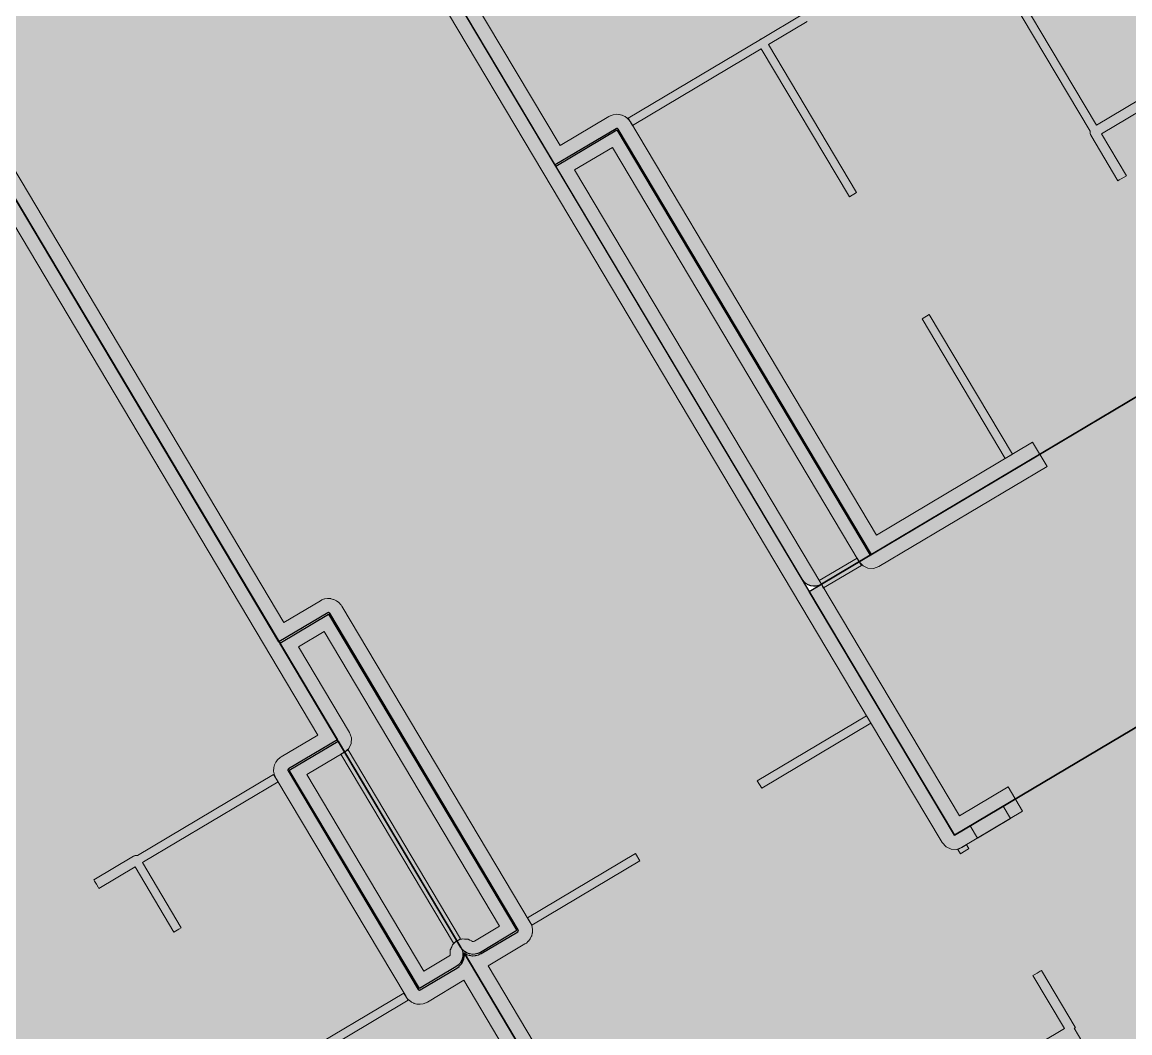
# Model space of a CAD drawing. Header units: millimetres. Extents: x 0 to 312583, y -208103 to 25097.
# Drawn here: x 114378 to 122184, y -75022 to -67898 of the extents above; entities that cross this region are included whole.
import ezdxf

# ---------------------------------------------------------------- set-up
doc = ezdxf.new("R2010")
doc.units = ezdxf.units.MM
doc.linetypes.add('Solid', pattern=[0])
for name, color, linetype, lineweight in [('Inner Walls', 5, 'Solid', 0), ('Room Objects', 47, 'Solid', 15), ('Room Walls', 47, 'Solid', 35), ('Service Area', 252, 'Solid', 25), ('Three-Bedroom Apartment', 250, 'Solid', 25), ('Two-Bedroom Apartment', 1, 'Solid', 35)]:
    doc.layers.add(name, color=color, linetype=linetype, lineweight=lineweight)

msp = doc.modelspace()

# ---------------------------------------------------------------- hatches: boundary and pattern name
at = {"layer": 'Room Objects', "linetype": 'Solid', "lineweight": 0}
msp.add_hatch(color=5, dxfattribs=at).paths.add_polyline_path([(121110, -73650), (121059, -73564), (121059, -73564), (121292, -73425), (121343, -73511), (121343, -73511)], flags=0)
at = {"layer": 'Service Area', "linetype": 'Solid', "lineweight": 25}
for points in [[(151986, -52823), (153009, -54541), (120948, -73630), (119925, -71911)], [(120355, -71655), (120011, -71860), (119993, -71868), (119974, -71873), (119955, -71874), (119935, -71871), (119917, -71864), (119900, -71854), (119886, -71841), (119874, -71825), (118139, -68913), (118569, -68657)], [(116536, -72070), (117865, -74302), (117607, -74455), (117589, -74464), (117570, -74468), (117551, -74469), (117531, -74466), (117513, -74460), (117496, -74449), (117482, -74436), (117470, -74420), (116193, -72275)], [(117177, -74711), (116260, -73171), (116604, -72966), (117470, -74420), (117478, -74438), (117483, -74457), (117484, -74477), (117481, -74496), (117474, -74515), (117464, -74531), (117451, -74546), (117435, -74558)]]:
    msp.add_hatch(color=254, dxfattribs=at).paths.add_polyline_path(points, flags=0)
at = {"layer": 'Three-Bedroom Apartment', "linetype": 'Solid', "lineweight": 25}
for points in [[(116353, -65914), (119268, -64179), (122183, -62443), (125098, -60708), (127676, -59173), (130347, -63659), (130347, -63659), (130003, -63864), (130001, -63865), (130000, -63867), (129999, -63868), (129998, -63870), (129998, -63872), (129998, -63874), (129999, -63876), (129999, -63878), (130894, -65380), (128669, -66705), (125754, -68441), (122839, -70176), (120363, -71650), (120363, -71650), (118578, -68652), (118576, -68650), (118575, -68649), (118573, -68648), (118571, -68647), (118570, -68647), (118568, -68647), (118566, -68648), (118564, -68649), (118134, -68904), (118134, -68905)], [(110034, -80128), (112351, -78748), (115192, -77057), (114680, -76198), (110662, -69448), (113503, -67757), (113503, -67757), (116599, -72957), (116255, -73162), (116254, -73163), (116252, -73165), (116251, -73166), (116251, -73168), (116250, -73170), (116250, -73172), (116251, -73174), (116252, -73176), (117169, -74716), (117170, -74718), (117171, -74719), (117173, -74720), (117175, -74721), (117177, -74721), (117179, -74721), (117181, -74720), (117183, -74720), (117440, -74566), (117441, -74566), (117457, -74554), (117458, -74553), (117472, -74538), (117473, -74537), (117483, -74520), (117484, -74518), (117490, -74500), (117491, -74498), (117494, -74478), (117494, -74476), (117493, -74459), (121540, -81256), (118699, -82947), (115858, -84639), (113017, -86330), (111269, -83393), (111784, -83087), (111786, -83085), (111787, -83084), (111788, -83082), (111789, -83080), (111789, -83078), (111789, -83076), (111788, -83075), (111788, -83073)]]:
    msp.add_hatch(color=150, dxfattribs=at).paths.add_polyline_path(points, flags=0)
at = {"layer": 'Two-Bedroom Apartment', "linetype": 'Solid', "lineweight": 25}
msp.add_hatch(color=151, dxfattribs=at).paths.add_polyline_path([(113439, -67650), (116353, -65914), (120436, -72771), (120948, -73630), (123862, -71895), (124839, -73536), (124410, -73791), (124408, -73793), (124407, -73794), (124406, -73796), (124405, -73798), (124405, -73799), (124405, -73801), (124405, -73803), (124406, -73805), (125209, -75155), (125211, -75156), (125212, -75158), (125214, -75159), (125215, -75159), (125217, -75160), (125219, -75159), (125221, -75159), (125223, -75158), (125653, -74902), (125653, -74902), (127433, -77892), (124518, -79628), (121603, -81363), (121603, -81363), (117493, -74459), (117508, -74468), (117509, -74469), (117528, -74476), (117530, -74476), (117549, -74479), (117551, -74479), (117571, -74478), (117573, -74478), (117592, -74473), (117594, -74473), (117611, -74464), (117612, -74464), (117870, -74310), (117871, -74309), (117873, -74308), (117874, -74306), (117874, -74304), (117875, -74302), (117875, -74300), (117874, -74298), (117873, -74297), (116545, -72065), (116544, -72064), (116542, -72062), (116541, -72061), (116539, -72061), (116537, -72060), (116535, -72060), (116533, -72061), (116531, -72062), (116187, -72266), (116187, -72266)], flags=0)

# ---------------------------------------------------------------- linework, layer by layer
at = {"layer": 'Inner Walls', "color": 47, "linetype": 'Solid', "lineweight": 15}
for p, q in [((116567, -66078), (118169, -68767)), ((118048, -68956), (116395, -66180)), ((113706, -67902), (116222, -72129)), ((116462, -72923), (113545, -68023)), ((118169, -68767), (118513, -68563)), ((118513, -68563), (118521, -68558)), ((118521, -68558), (118523, -68557)), ((118523, -68557), (118542, -68551)), ((118542, -68551), (118544, -68550)), ((118544, -68550), (118563, -68547)), ((118563, -68547), (118565, -68547)), ((118565, -68547), (118584, -68548)), ((118584, -68548), (118586, -68549)), ((118586, -68549), (118605, -68553)), ((118605, -68553), (118607, -68554)), ((118607, -68554), (118625, -68562)), ((118625, -68562), (118627, -68563)), ((118627, -68563), (118642, -68575)), ((118642, -68575), (118644, -68576)), ((118644, -68576), (118657, -68591)), ((118657, -68591), (118658, -68593)), ((118658, -68593), (118664, -68601)), ((118664, -68601), (120398, -71513)), ((118538, -68780), (118271, -68939)), ((120277, -71701), (118538, -68780)), ((120350, -72822), (118048, -68956)), ((118271, -68939), (120983, -73493)), ((120398, -71513), (121499, -70858)), ((121499, -70858), (121601, -71030)), ((121601, -71030), (120415, -71736)), ((120304, -71730), (120277, -71701)), ((120339, -71747), (120304, -71730)), ((120415, -71736), (120378, -71749)), ((120378, -71749), (120339, -71747)), ((116222, -72129), (116480, -71976)), ((116480, -71976), (116489, -71971)), ((116489, -71971), (116490, -71970)), ((116490, -71970), (116509, -71964)), ((116509, -71964), (116511, -71963)), ((116511, -71963), (116530, -71961)), ((116530, -71961), (116532, -71960)), ((116532, -71960), (116552, -71961)), ((116552, -71961), (116554, -71962)), ((116554, -71962), (116573, -71967)), ((116573, -71967), (116574, -71967)), ((116574, -71967), (116592, -71976)), ((116592, -71976), (116594, -71977)), ((116594, -71977), (116610, -71988)), ((116610, -71988), (116611, -71990)), ((116611, -71990), (116624, -72004)), ((116624, -72004), (116625, -72006)), ((116625, -72006), (116631, -72014)), ((116631, -72014), (117959, -74245)), ((116505, -72194), (116325, -72301)), ((117741, -74270), (116505, -72194)), ((116325, -72301), (116685, -72906)), ((120862, -73681), (120350, -72822)), ((116685, -72906), (116698, -72943)), ((116204, -73076), (116462, -72923)), ((116696, -72982), (116679, -73017)), ((116698, -72943), (116696, -72982)), ((116650, -73043), (116384, -73202)), ((116679, -73017), (116650, -73043)), ((116152, -73153), (116157, -73134)), ((116157, -73132), (116166, -73115)), ((116157, -73134), (116157, -73132)), ((116166, -73115), (116167, -73113)), ((116167, -73113), (116178, -73097)), ((116178, -73097), (116180, -73096)), ((116180, -73096), (116194, -73083)), ((116194, -73083), (116196, -73082)), ((116196, -73082), (116204, -73076)), ((116150, -73175), (116151, -73155)), ((116150, -73177), (116150, -73175)), ((116153, -73196), (116150, -73177)), ((116151, -73155), (116152, -73153)), ((116154, -73198), (116153, -73196)), ((116160, -73216), (116154, -73198)), ((116161, -73218), (116160, -73216)), ((116166, -73227), (116161, -73218)), ((117083, -74767), (116166, -73227)), ((116384, -73202), (117209, -74588)), ((120983, -73493), (121327, -73288)), ((121327, -73288), (121429, -73460)), ((121429, -73460), (120999, -73716)), ((120889, -73710), (120862, -73681)), ((120924, -73727), (120889, -73710)), ((120963, -73729), (120924, -73727)), ((120999, -73716), (120963, -73729)), ((117565, -74375), (117741, -74270)), ((117959, -74245), (117964, -74254)), ((117964, -74254), (117965, -74256)), ((117965, -74256), (117971, -74274)), ((117973, -74319), (117969, -74338)), ((117971, -74274), (117972, -74276)), ((117972, -74276), (117975, -74296)), ((117974, -74317), (117973, -74319)), ((117975, -74298), (117974, -74317)), ((117975, -74296), (117975, -74298)), ((117410, -74403), (117414, -74399)), ((117414, -74399), (117417, -74394)), ((117417, -74394), (117427, -74386)), ((117427, -74386), (117437, -74377)), ((117437, -74377), (117442, -74374)), ((117442, -74374), (117447, -74371)), ((117447, -74371), (117459, -74367)), ((117459, -74367), (117471, -74362)), ((117471, -74362), (117477, -74362)), ((117477, -74362), (117483, -74360)), ((117483, -74360), (117496, -74361)), ((117496, -74361), (117509, -74361)), ((117509, -74361), (117514, -74363)), ((117514, -74363), (117520, -74363)), ((117520, -74363), (117532, -74369)), ((117532, -74369), (117544, -74373)), ((117544, -74373), (117552, -74378)), ((117552, -74378), (117554, -74379)), ((117554, -74379), (117555, -74379)), ((117555, -74379), (117557, -74379)), ((117557, -74379), (117559, -74378)), ((117559, -74378), (117565, -74375)), ((117921, -74396), (117663, -74550)), ((117929, -74391), (117921, -74396)), ((117931, -74390), (117929, -74391)), ((117945, -74377), (117931, -74390)), ((117947, -74375), (117945, -74377)), ((117958, -74359), (117947, -74375)), ((117959, -74358), (117958, -74359)), ((117968, -74340), (117959, -74358)), ((117969, -74338), (117968, -74340)), ((117390, -74479), (117392, -74477)), ((117392, -74477), (117393, -74476)), ((117393, -74464), (117395, -74451)), ((117394, -74472), (117393, -74464)), ((117393, -74474), (117394, -74472)), ((117393, -74476), (117393, -74474)), ((117395, -74438), (117398, -74432)), ((117395, -74451), (117395, -74438)), ((117398, -74432), (117399, -74427)), ((117399, -74427), (117405, -74415)), ((117405, -74415), (117410, -74403)), ((117209, -74588), (117385, -74482)), ((117385, -74482), (117390, -74479)), ((117663, -74550), (121508, -81008)), ((117491, -74652), (117234, -74806)), ((121326, -81092), (117491, -74652)), ((117088, -74775), (117083, -74767)), ((117089, -74777), (117088, -74775)), ((117103, -74792), (117089, -74777)), ((117104, -74793), (117103, -74792)), ((117120, -74805), (117104, -74793)), ((117121, -74806), (117120, -74805)), ((117139, -74814), (117121, -74806)), ((117141, -74815), (117139, -74814)), ((117160, -74820), (117141, -74815)), ((117162, -74820), (117160, -74820)), ((117181, -74821), (117162, -74820)), ((117183, -74821), (117181, -74821)), ((117203, -74818), (117183, -74821)), ((117205, -74818), (117203, -74818)), ((117223, -74811), (117205, -74818)), ((117225, -74810), (117223, -74811)), ((117234, -74806), (117225, -74810))]:
    msp.add_line(p, q, dxfattribs=at)
at = {"layer": 'Room Objects', "color": 0, "linetype": 'Solid', "lineweight": 0}
for p, q in [((121059, -73564), (121292, -73425)), ((121292, -73425), (121343, -73511)), ((121343, -73511), (121110, -73650)), ((121110, -73650), (121059, -73564))]:
    msp.add_line(p, q, dxfattribs=at)
for p in [(121343, -73511), (121059, -73564)]:
    msp.add_point(p, dxfattribs=at)
at = {"layer": 'Room Walls', "color": 47, "linetype": 'Solid', "lineweight": 9}
for p, q in [((121905, -68666), (121043, -67218)), ((121095, -67188), (121551, -67954)), ((119581, -68019), (119880, -67841)), ((119911, -67893), (119638, -68055)), ((121551, -67954), (121950, -68624)), ((121950, -68624), (123096, -67941)), ((118648, -68575), (119581, -68019)), ((119638, -68055), (120259, -69099)), ((123132, -68001), (121985, -68684)), ((119586, -68086), (118679, -68627)), ((120208, -69130), (119586, -68086)), ((118679, -68627), (118648, -68575)), ((121904, -68674), (121905, -68668)), ((121904, -68676), (121904, -68674)), ((121905, -68682), (121904, -68676)), ((121905, -68667), (121905, -68666)), ((121905, -68668), (121905, -68667)), ((121906, -68684), (121905, -68682)), ((121908, -68690), (121906, -68684)), ((121909, -68691), (121908, -68690)), ((121910, -68694), (121909, -68691)), ((122101, -69015), (121910, -68694)), ((121985, -68684), (122161, -68980)), ((122110, -69010), (122101, -69015)), ((122124, -69002), (122110, -69010)), ((122161, -68980), (122124, -69002)), ((120259, -69099), (120208, -69130)), ((120720, -69989), (120771, -69959)), ((121306, -70973), (120720, -69989)), ((120771, -69959), (121357, -70942)), ((121357, -70942), (121306, -70973)), ((119996, -71834), (120262, -71676)), ((120293, -71727), (120026, -71886)), ((120262, -71676), (120293, -71727)), ((120011, -71860), (119996, -71834)), ((120024, -71887), (120011, -71860)), ((120026, -71886), (120024, -71887)), ((119559, -73246), (120329, -72788)), ((120360, -72839), (119590, -73298)), ((120329, -72788), (120345, -72814)), ((120345, -72814), (120360, -72839)), ((116624, -73059), (116676, -73028)), ((117417, -74390), (116624, -73059)), ((116676, -73028), (117468, -74359)), ((115191, -73772), (116150, -73201)), ((116150, -73201), (116166, -73227)), ((116166, -73227), (116181, -73253)), ((116181, -73253), (115233, -73817)), ((119590, -73298), (119559, -73246)), ((121024, -73701), (121033, -73696)), ((121033, -73696), (121050, -73724)), ((115163, -73777), (115166, -73776)), ((115166, -73776), (115167, -73775)), ((115167, -73775), (115173, -73773)), ((115173, -73773), (115175, -73773)), ((115175, -73773), (115181, -73772)), ((115181, -73772), (115183, -73772)), ((115183, -73772), (115189, -73772)), ((115189, -73772), (115190, -73772)), ((115190, -73772), (115191, -73772)), ((117939, -74211), (118700, -73758)), ((118700, -73758), (118731, -73809)), ((120971, -73729), (121000, -73715)), ((120973, -73731), (120971, -73729)), ((120990, -73760), (120973, -73731)), ((120998, -73755), (120990, -73760)), ((121036, -73732), (120998, -73755)), ((121000, -73715), (121011, -73708)), ((121011, -73708), (121016, -73706)), ((121016, -73706), (121024, -73701)), ((121041, -73729), (121036, -73732)), ((121050, -73724), (121041, -73729)), ((114883, -73944), (115163, -73777)), ((115173, -73853), (114919, -74004)), ((115446, -74312), (115173, -73853)), ((115233, -73817), (115225, -73822)), ((115225, -73822), (115498, -74281)), ((118731, -73809), (117970, -74263)), ((114888, -73953), (114883, -73944)), ((114901, -73975), (114888, -73953)), ((114914, -73996), (114901, -73975)), ((114919, -74004), (114914, -73996)), ((117970, -74263), (117939, -74211)), ((115481, -74291), (115446, -74312)), ((115498, -74281), (115481, -74291)), ((117468, -74359), (117417, -74390)), ((121501, -74619), (121510, -74614)), ((121723, -74992), (121501, -74619)), ((121510, -74614), (121531, -74602)), ((121531, -74602), (121553, -74588)), ((121553, -74588), (121561, -74583)), ((121561, -74583), (121799, -74982)), ((116111, -75311), (117068, -74742)), ((117068, -74742), (117098, -74793)), ((117098, -74793), (116116, -75378)), ((120721, -75589), (121723, -74992)), ((121801, -74987), (121792, -74990)), ((121792, -74990), (121854, -75094)), ((121799, -74982), (121801, -74987))]:
    msp.add_line(p, q, dxfattribs=at)
for p in [(119581, -68019), (120024, -71887), (120026, -71886), (120026, -71886), (120971, -73729)]:
    msp.add_point(p, dxfattribs=at)
at = {"layer": 'Service Area', "color": 254, "linetype": 'Solid', "lineweight": 25}
for p, q in [((119925, -71911), (151986, -52823)), ((153009, -54541), (120948, -73630)), ((118139, -68913), (118569, -68657)), ((118569, -68657), (120355, -71655)), ((119874, -71825), (118139, -68913)), ((120355, -71655), (120011, -71860)), ((119886, -71841), (119874, -71825)), ((119900, -71854), (119886, -71841)), ((119917, -71864), (119900, -71854)), ((119935, -71871), (119917, -71864)), ((119955, -71874), (119935, -71871)), ((119974, -71873), (119955, -71874)), ((119993, -71868), (119974, -71873)), ((120011, -71860), (119993, -71868)), ((120948, -73630), (119925, -71911)), ((116193, -72275), (116536, -72070)), ((116536, -72070), (117865, -74302)), ((117470, -74420), (116193, -72275)), ((116260, -73171), (116604, -72966)), ((116604, -72966), (117470, -74420)), ((117177, -74711), (116260, -73171)), ((117865, -74302), (117607, -74455)), ((117470, -74420), (117478, -74438)), ((117482, -74436), (117470, -74420)), ((117478, -74438), (117483, -74457)), ((117484, -74477), (117481, -74496)), ((117496, -74449), (117482, -74436)), ((117483, -74457), (117484, -74477)), ((117513, -74460), (117496, -74449)), ((117531, -74466), (117513, -74460)), ((117551, -74469), (117531, -74466)), ((117570, -74468), (117551, -74469)), ((117589, -74464), (117570, -74468)), ((117607, -74455), (117589, -74464)), ((117451, -74546), (117435, -74558)), ((117464, -74531), (117451, -74546)), ((117474, -74515), (117464, -74531)), ((117481, -74496), (117474, -74515)), ((117435, -74558), (117177, -74711))]:
    msp.add_line(p, q, dxfattribs=at)
at = {"layer": 'Three-Bedroom Apartment', "color": 150, "linetype": 'Solid', "lineweight": 25}
for p, q in [((118134, -68905), (116353, -65914)), ((113503, -67757), (116599, -72957)), ((118564, -68649), (118134, -68904)), ((118566, -68648), (118564, -68649)), ((118568, -68647), (118566, -68648)), ((118570, -68647), (118568, -68647)), ((118571, -68647), (118570, -68647)), ((118573, -68648), (118571, -68647)), ((118575, -68649), (118573, -68648)), ((118576, -68650), (118575, -68649)), ((118578, -68652), (118576, -68650)), ((120363, -71650), (118578, -68652)), ((118134, -68904), (118134, -68905)), ((122839, -70176), (120363, -71650)), ((116599, -72957), (116255, -73162)), ((116251, -73168), (116250, -73170)), ((116250, -73170), (116250, -73172)), ((116250, -73172), (116251, -73174)), ((116252, -73165), (116251, -73166)), ((116251, -73166), (116251, -73168)), ((116251, -73174), (116252, -73176)), ((116254, -73163), (116252, -73165)), ((116252, -73176), (117169, -74716)), ((116255, -73162), (116254, -73163)), ((117491, -74498), (117494, -74478)), ((117494, -74476), (117493, -74459)), ((117493, -74459), (121540, -81256)), ((117494, -74478), (117494, -74476)), ((117441, -74566), (117457, -74554)), ((117457, -74554), (117458, -74553)), ((117458, -74553), (117472, -74538)), ((117472, -74538), (117473, -74537)), ((117473, -74537), (117483, -74520)), ((117483, -74520), (117484, -74518)), ((117484, -74518), (117490, -74500)), ((117490, -74500), (117491, -74498)), ((117183, -74720), (117440, -74566)), ((117440, -74566), (117441, -74566)), ((117169, -74716), (117170, -74718)), ((117170, -74718), (117171, -74719)), ((117171, -74719), (117173, -74720)), ((117173, -74720), (117175, -74721)), ((117175, -74721), (117177, -74721)), ((117177, -74721), (117179, -74721)), ((117179, -74721), (117181, -74720)), ((117181, -74720), (117183, -74720))]:
    msp.add_line(p, q, dxfattribs=at)
msp.add_point((120363, -71650), dxfattribs=at)
at = {"layer": 'Two-Bedroom Apartment', "color": 151, "linetype": 'Solid', "lineweight": 25}
for p, q in [((116353, -65914), (120436, -72771)), ((116187, -72266), (113439, -67650)), ((120948, -73630), (123862, -71895)), ((116531, -72062), (116187, -72266)), ((116533, -72061), (116531, -72062)), ((116535, -72060), (116533, -72061)), ((116537, -72060), (116535, -72060)), ((116539, -72061), (116537, -72060)), ((116541, -72061), (116539, -72061)), ((116542, -72062), (116541, -72061)), ((116544, -72064), (116542, -72062)), ((116545, -72065), (116544, -72064)), ((117873, -74297), (116545, -72065)), ((120436, -72771), (120948, -73630)), ((117612, -74464), (117870, -74310)), ((117870, -74310), (117871, -74309)), ((117871, -74309), (117873, -74308)), ((117874, -74298), (117873, -74297)), ((117873, -74308), (117874, -74306)), ((117875, -74300), (117874, -74298)), ((117874, -74304), (117875, -74302)), ((117874, -74306), (117874, -74304)), ((117875, -74302), (117875, -74300)), ((121603, -81363), (117493, -74459)), ((117493, -74459), (117508, -74468)), ((117508, -74468), (117509, -74469)), ((117509, -74469), (117528, -74476)), ((117528, -74476), (117530, -74476)), ((117530, -74476), (117549, -74479)), ((117551, -74479), (117571, -74478)), ((117571, -74478), (117573, -74478)), ((117573, -74478), (117592, -74473)), ((117592, -74473), (117594, -74473)), ((117594, -74473), (117611, -74464)), ((117611, -74464), (117612, -74464)), ((117549, -74479), (117551, -74479))]:
    msp.add_line(p, q, dxfattribs=at)
msp.add_point((116187, -72266), dxfattribs=at)

doc.saveas('drawing.dxf')
